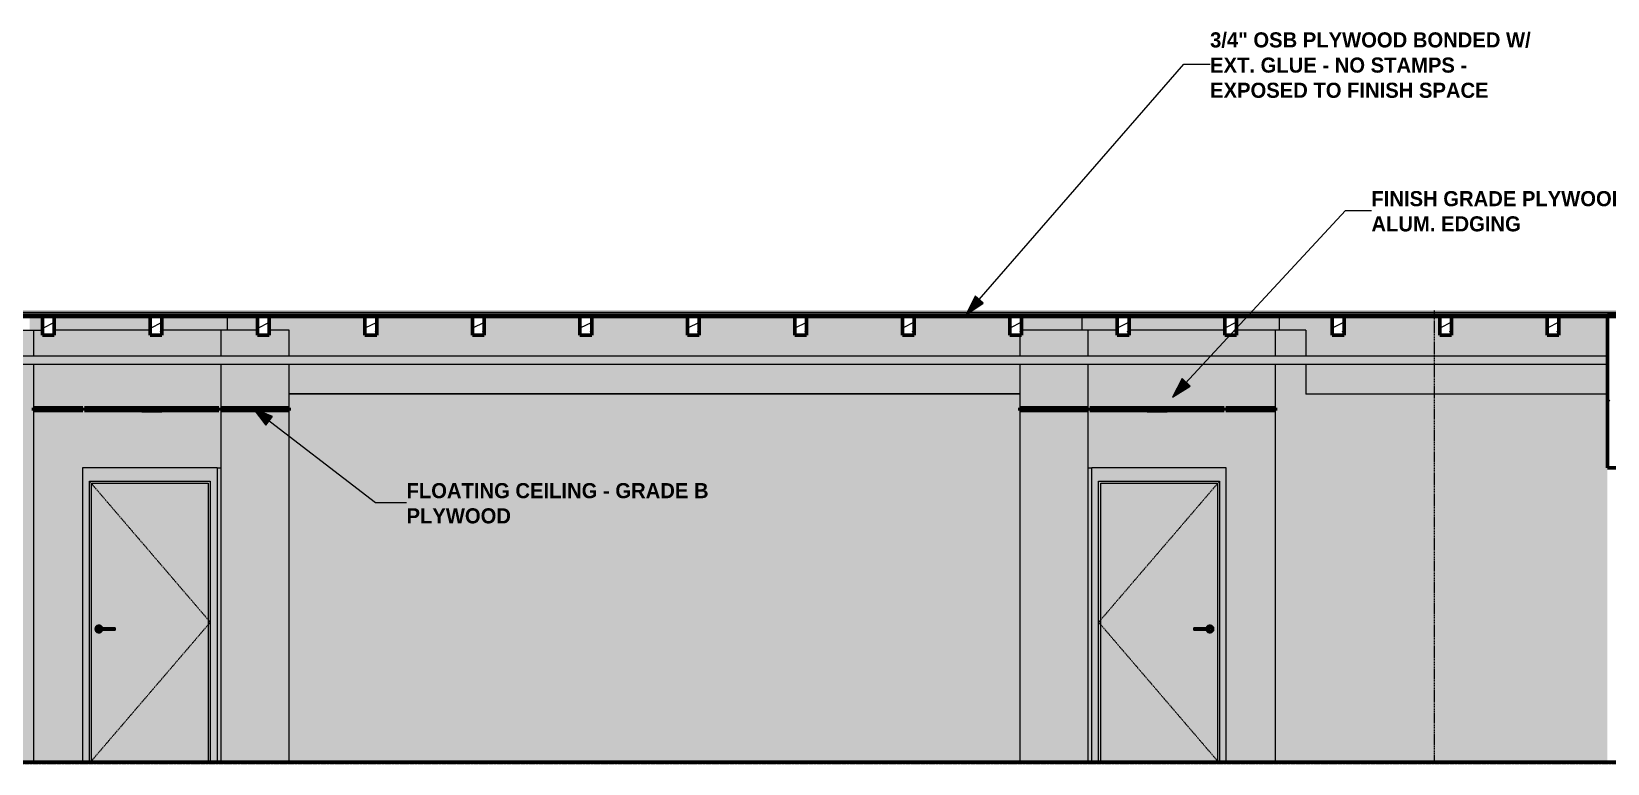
# Model space of a CAD drawing. Header units: inches. Extents: x -3510 to 2128, y -38 to 218.
# Drawn here: x -817.3 to -348.1, y 0 to 217.9 of the extents above; entities that cross this region are included whole.
import ezdxf

# ---------------------------------------------------------------- set-up
doc = ezdxf.new("R2010")
doc.units = ezdxf.units.IN
doc.header["$MEASUREMENT"] = 0
for name, pattern in [('Aligning Line 1_8_', [0.25, 0.125, -0.125]), ('Dash 1_16_', [0.125, 0.0625, -0.0625]), ('Grid Line 1_2_', [0.875, 0.5, -0.125, 0.125, -0.125])]:
    doc.linetypes.add(name, pattern=pattern)
for name, color, linetype, lineweight in [('0-2', 7, 'Continuous', 18), ('0-4', 10, 'Continuous', 5), ('A-CLNG', 13, 'Continuous', 18), ('A-CLNG-3', 7, 'Continuous', 18), ('A-CLNG-5', 13, 'Continuous', 60), ('A-DOOR', 31, 'Continuous', 18), ('A-DOOR-6', 31, 'Dash 1_16_', 9), ('A-DOOR-7', 31, 'Continuous', 9), ('A-DOOR-FRAM', 31, 'Continuous', 9), ('A-DOOR-FRAM-4', 31, 'Continuous', 18), ('A-FLOR-1', 31, 'Continuous', 5), ('A-FLOR-2', 8, 'Continuous', 5), ('A-FLOR-3', 7, 'Continuous', 18), ('A-FLOR-4', 250, 'Continuous', 60), ('A-FLOR-LEVL-1', 51, 'Grid Line 1_2_', 9), ('A-FLOR-MCUT-1', 7, 'Continuous', 18), ('A-FLOR-PATT-2', 253, 'Continuous', 9), ('A-FLOR-PATT-3', 50, 'Continuous', 9), ('A-WALL-PATT-1', 111, 'Continuous', 9), ('E-LITE-EQPM', 33, 'Continuous', 9), ('G-ANNO-SYMB', 111, 'Aligning Line 1_8_', 9), ('G-ANNO-TEXT', 231, 'Continuous', 9), ('I-WALL', 2, 'Continuous', 18), ('I-WALL-3', 2, 'Continuous', 5), ('I-WALL-4', 2, 'Continuous', 60), ('P-PIPE', 3, 'Continuous', 9), ('P-PIPE-1', 3, 'Continuous', 5), ('S-BEAM', 12, 'Continuous', 9), ('S-BEAM-1', 250, 'Continuous', 60)]:
    doc.layers.add(name, color=color, linetype=linetype, lineweight=lineweight)
doc.styles.add('Century Gothic_B', font='GOTHICB.TTF', dxfattribs={"height": 4.5})
pattern_1 = [(0, (11124.459, 0), (7.68, 1.92), [0.634, -5.126, 0.634, -5.126, -30.72]), (0, (11124.459, 0), (7.68, 1.92), [-11.52, 0.634, -10.886, 0.634, -5.126, -13.44]), (0, (11124.459, 0), (7.68, 1.92), [-28.8, 0.634, -3.206, 0.634, -8.966]), (120, (11127.339, 0.96), (-5.502769, 5.691075), [0.634, -5.126, 0.634, -5.126, -30.72]), (120, (11127.339, 0.96), (-5.502769, 5.691075), [-11.52, 0.634, -10.886, 0.634, -5.126, -13.44]), (120, (11127.339, 0.96), (-5.502769, 5.691075), [-28.8, 0.634, -3.206, 0.634, -8.966]), (240, (11128.299, 4.8), (-2.177231, -7.611075), [0.634, -5.126, 0.634, -5.126, -30.72]), (240, (11128.299, 4.8), (-2.177231, -7.611075), [-11.52, 0.634, -10.886, 0.634, -5.126, -13.44]), (240, (11128.299, 4.8), (-2.177231, -7.611075), [-28.8, 0.634, -3.206, 0.634, -8.966])]
pattern_2 = [(216.87, (11127.658, 7.997), (23.9897714, 15.993643), [3.998, -35.986]), (206.565, (11132.456, 5.598), (-7.99708, -7.99662), [8.941, -8.941]), (198.435, (11132.456, 1.599), (-15.993845, -7.997098), [5.058, -20.23])]

# ---------------------------------------------------------------- blocks, each defined once
blk = doc.blocks.new('CTR - 1st Phase - Shell_rvt-3-INTERIOR ELEVATION - CORRIDOR _103_N_ AND LOBBY _106_ - NORTH WALL')
at = {"layer": 'A-FLOR-1'}
h = blk.add_hatch(color=256, dxfattribs=at)
h.paths.add_polyline_path([(10684.32, 129), (10688, 129), (10688, 133), (10659.5, 133), (10659.5, 129), (10675.07, 129)], flags=0)
h.paths.add_polyline_path([(10652.78, 129), (10656, 129), (10656, 133), (10652.15, 133), (10652.15, 129)], flags=0)
h.paths.add_polyline_path([(10710.94, 129), (10710.94, 133), (10691.5, 133), (10691.5, 129), (10709.81, 129)], flags=0)
h = blk.add_hatch(color=256, dxfattribs=at)
h.paths.add_polyline_path([(10739.77, 110), (10946.97, 110), (10946.97, 118.81), (10729.41, 118.81), (10729.41, 110)], flags=0)
h.paths.add_polyline_path([(10883.03, 121.19), (10946.97, 121.19), (10946.97, 127.5), (10944, 127.5), (10944, 133), (10915.5, 133), (10915.5, 127.5), (10912, 127.5), (10912, 133), (10883.5, 133), (10883.5, 127.5), (10880, 127.5), (10880, 133), (10851.5, 133), (10851.5, 127.5), (10848, 127.5), (10848, 133), (10819.5, 133), (10819.5, 127.5), (10816, 127.5), (10816, 133), (10787.5, 133), (10787.5, 127.5), (10784, 127.5), (10784, 133), (10755.5, 133), (10755.5, 127.5), (10752, 127.5), (10752, 133), (10723.5, 133), (10723.5, 129), (10729.41, 129), (10729.41, 121.19), (10878.41, 121.19)], flags=0)
h.paths.add_polyline_path([(10947.5, 129), (10965.44, 129), (10965.44, 133), (10947.5, 133), (10947.5, 131.38)], flags=0)
h.paths.add_polyline_path([(10720, 129), (10720, 133), (10710.94, 133), (10710.94, 129), (10712.04, 129)], flags=0)
h = blk.add_hatch(color=256, dxfattribs=at)
h.paths.add_polyline_path([(10980.08, 129), (11008, 129), (11008, 133), (10979.5, 133), (10979.5, 129)], flags=0)
h.paths.add_polyline_path([(10967.1, 129), (10976, 129), (10976, 133), (10965.44, 133), (10965.44, 129), (10966.56, 129)], flags=0)
h.paths.add_polyline_path([(11023.1, 129), (11024.23, 129), (11024.23, 133), (11011.5, 133), (11011.5, 129), (11017.05, 129)], flags=0)
h = blk.add_hatch(color=256, dxfattribs=at)
h.paths.add_polyline_path([(11032.1, 110), (11121.94, 110), (11121.94, 118.81), (11032.1, 118.81), (11032.1, 118.04)], flags=0)
h.paths.add_polyline_path([(11109.48, 121.19), (11121.94, 121.19), (11121.94, 133), (11107.5, 133), (11107.5, 127.5), (11104, 127.5), (11104, 133), (11075.5, 133), (11075.5, 127.5), (11072, 127.5), (11072, 133), (11043.5, 133), (11043.5, 127.5), (11040, 127.5), (11040, 133), (11024.23, 133), (11024.23, 129), (11032.1, 129), (11032.1, 121.19), (11104.86, 121.19)], flags=0)
at = {"layer": 'A-FLOR-2'}
blk.add_hatch(color=256, dxfattribs=at).paths.add_polyline_path([(11516.16, 133.75), (11534.65, 133.75), (11534.65, 134.25), (10351.58, 134.25), (10351.58, 133.75), (11506.92, 133.75)], flags=0)
at = {"layer": 'A-FLOR-PATT-2'}
h = blk.add_hatch(dxfattribs=at)
h.set_pattern_fill('FP_15', color=256, style=0, pattern_type=2)
h.set_pattern_definition(pattern_1)
h.paths.add_polyline_path([(11516.16, 134.25), (11534.65, 134.25), (11534.65, 134.91), (10351.58, 134.91), (10351.58, 134.25), (11506.92, 134.25)], flags=0)
h = blk.add_hatch(dxfattribs=at)
h.set_pattern_fill('FP_15', color=256, style=0, pattern_type=2)
h.set_pattern_definition(pattern_1)
h.paths.add_polyline_path([(11270.08, -0.04), (11534.65, -0.04), (11534.65, 0), (10351.58, 0), (10351.58, -0.04), (11268.92, -0.04)], flags=0)
at = {"layer": 'A-FLOR-PATT-3'}
h = blk.add_hatch(dxfattribs=at)
h.set_pattern_fill('FP_17', color=256, style=0, pattern_type=2)
h.set_pattern_definition([(0, (11124.459, 0), (0, 2.399), []), (315, (11124.459, 0), (2.3985062, 0), [3.393, -3.393]), (45, (11124.459, 0), (2.3985062, 0), [3.393, -3.393])])
h.paths.add_polyline_path([(10351.58, 133), (11534.65, 133), (11534.65, 133.75), (10351.58, 133.75)], flags=0)
h = blk.add_hatch(dxfattribs=at)
h.set_pattern_fill('FP_16', color=256, style=0, pattern_type=2)
h.set_pattern_definition([(135, (11124.459, 0), (-2.12132, -2.12132), [])])
h.paths.add_polyline_path([(11248.12, 0), (11534.65, 0), (11534.65, 0.37), (10351.58, 0.37), (10351.58, 0), (11245.81, 0)], flags=0)
at = {"layer": 'A-CLNG-3'}
for p, q in [((10729.41, 110), (10946.97, 110)), ((11032.1, 110), (11121.94, 110))]:
    blk.add_line(p, q, dxfattribs=at)
at = {"layer": 'A-FLOR-3'}
for p, q in [((10710.94, 133), (10710.94, 129)), ((10965.44, 133), (10965.44, 129)), ((11024.23, 133), (11024.23, 129)), ((10946.97, 110), (10729.41, 110))]:
    blk.add_line(p, q, dxfattribs=at)
at = {"layer": 'A-FLOR-4'}
for p, q in [((10351.58, 133), (11534.65, 133)), ((11534.65, 0.37), (10351.58, 0.37))]:
    blk.add_line(p, q, dxfattribs=at)
at = {"layer": 'A-FLOR-MCUT-1'}
for p, q in [((11534.65, 134.25), (10351.58, 134.25)), ((11534.65, 133.75), (10351.58, 133.75)), ((11534.65, 0), (10351.58, 0))]:
    blk.add_line(p, q, dxfattribs=at)
blk = doc.blocks.new('LVL-Laminated Veneer Lumber - 4X6 S_ PINE - NO_ 1-V50-INTERIOR ELEVATION - CORRIDOR _103_N_ AND LOBBY _106_ - NORTH WALL')
at = {"layer": 'S-BEAM'}
h = blk.add_hatch(dxfattribs=at)
h.set_pattern_fill('FP_23', color=256, style=0, pattern_type=2)
h.set_pattern_definition(pattern_2)
h.paths.add_polyline_path([(11107.5, 127.5), (11107.5, 133), (11104, 133), (11104, 127.5)], flags=0)
at = {"layer": 'S-BEAM-1'}
for p, q in [((11107.5, 133), (11104, 133)), ((11104, 133), (11104, 127.5)), ((11107.5, 127.5), (11107.5, 133)), ((11104, 127.5), (11107.5, 127.5))]:
    blk.add_line(p, q, dxfattribs=at)
blk = doc.blocks.new('LVL-Laminated Veneer Lumber - 4X6 S_ PINE - NO_ 1-V51-INTERIOR ELEVATION - CORRIDOR _103_N_ AND LOBBY _106_ - NORTH WALL')
at = {"layer": 'S-BEAM'}
h = blk.add_hatch(dxfattribs=at)
h.set_pattern_fill('FP_23', color=256, style=0, pattern_type=2)
h.set_pattern_definition(pattern_2)
h.paths.add_polyline_path([(11072, 127.5), (11075.5, 127.5), (11075.5, 133), (11072, 133)], flags=0)
at = {"layer": 'S-BEAM-1'}
for p, q in [((11075.5, 133), (11072, 133)), ((11072, 133), (11072, 127.5)), ((11075.5, 127.5), (11075.5, 133)), ((11072, 127.5), (11075.5, 127.5))]:
    blk.add_line(p, q, dxfattribs=at)
blk = doc.blocks.new('LVL-Laminated Veneer Lumber - 4X6 S_ PINE - NO_ 1-V52-INTERIOR ELEVATION - CORRIDOR _103_N_ AND LOBBY _106_ - NORTH WALL')
at = {"layer": 'S-BEAM'}
h = blk.add_hatch(dxfattribs=at)
h.set_pattern_fill('FP_23', color=256, style=0, pattern_type=2)
h.set_pattern_definition(pattern_2)
h.paths.add_polyline_path([(11040, 127.5), (11043.5, 127.5), (11043.5, 133), (11040, 133), (11040, 129.54)], flags=0)
at = {"layer": 'S-BEAM-1'}
for p, q in [((11043.5, 133), (11040, 133)), ((11040, 133), (11040, 127.5)), ((11043.5, 127.5), (11043.5, 133)), ((11040, 127.5), (11043.5, 127.5))]:
    blk.add_line(p, q, dxfattribs=at)
blk = doc.blocks.new('LVL-Laminated Veneer Lumber - 4X6 S_ PINE - NO_ 1-1619287-INTERIOR ELEVATION - CORRIDOR _103_N_ AND LOBBY _106_ - NORTH WALL')
at = {"layer": 'S-BEAM'}
h = blk.add_hatch(dxfattribs=at)
h.set_pattern_fill('FP_23', color=256, style=0, pattern_type=2)
h.set_pattern_definition(pattern_2)
h.paths.add_polyline_path([(11011.5, 127.5), (11011.5, 133), (11008, 133), (11008, 127.5)], flags=0)
at = {"layer": 'S-BEAM-1'}
for p, q in [((11011.5, 133), (11008, 133)), ((11008, 133), (11008, 127.5)), ((11011.5, 127.5), (11011.5, 133)), ((11008, 127.5), (11011.5, 127.5))]:
    blk.add_line(p, q, dxfattribs=at)
blk = doc.blocks.new('LVL-Laminated Veneer Lumber - 4X6 S_ PINE - NO_ 1-V53-INTERIOR ELEVATION - CORRIDOR _103_N_ AND LOBBY _106_ - NORTH WALL')
at = {"layer": 'S-BEAM'}
h = blk.add_hatch(dxfattribs=at)
h.set_pattern_fill('FP_23', color=256, style=0, pattern_type=2)
h.set_pattern_definition(pattern_2)
h.paths.add_polyline_path([(10979.5, 127.5), (10979.5, 133), (10976, 133), (10976, 127.5)], flags=0)
at = {"layer": 'S-BEAM-1'}
for p, q in [((10979.5, 133), (10976, 133)), ((10976, 133), (10976, 127.5)), ((10979.5, 127.5), (10979.5, 133)), ((10976, 127.5), (10979.5, 127.5))]:
    blk.add_line(p, q, dxfattribs=at)
blk = doc.blocks.new('LVL-Laminated Veneer Lumber - 4X6 S_ PINE - NO_ 1-V54-INTERIOR ELEVATION - CORRIDOR _103_N_ AND LOBBY _106_ - NORTH WALL')
at = {"layer": 'S-BEAM'}
h = blk.add_hatch(dxfattribs=at)
h.set_pattern_fill('FP_23', color=256, style=0, pattern_type=2)
h.set_pattern_definition(pattern_2)
h.paths.add_polyline_path([(10946.97, 127.5), (10947.5, 127.5), (10947.5, 133), (10944, 133), (10944, 127.5)], flags=0)
at = {"layer": 'S-BEAM-1'}
for p, q in [((10947.5, 133), (10944, 133)), ((10944, 133), (10944, 127.5)), ((10947.5, 127.5), (10947.5, 133)), ((10944, 127.5), (10947.5, 127.5))]:
    blk.add_line(p, q, dxfattribs=at)
blk = doc.blocks.new('LVL-Laminated Veneer Lumber - 4X6 S_ PINE - NO_ 1-V55-INTERIOR ELEVATION - CORRIDOR _103_N_ AND LOBBY _106_ - NORTH WALL')
at = {"layer": 'S-BEAM'}
h = blk.add_hatch(dxfattribs=at)
h.set_pattern_fill('FP_23', color=256, style=0, pattern_type=2)
h.set_pattern_definition(pattern_2)
h.paths.add_polyline_path([(10912, 127.5), (10915.5, 127.5), (10915.5, 133), (10912, 133), (10912, 128.17)], flags=0)
at = {"layer": 'S-BEAM-1'}
for p, q in [((10915.5, 133), (10912, 133)), ((10912, 133), (10912, 127.5)), ((10915.5, 127.5), (10915.5, 133)), ((10912, 127.5), (10915.5, 127.5))]:
    blk.add_line(p, q, dxfattribs=at)
blk = doc.blocks.new('LVL-Laminated Veneer Lumber - 4X6 S_ PINE - NO_ 1-V56-INTERIOR ELEVATION - CORRIDOR _103_N_ AND LOBBY _106_ - NORTH WALL')
at = {"layer": 'S-BEAM'}
h = blk.add_hatch(dxfattribs=at)
h.set_pattern_fill('FP_23', color=256, style=0, pattern_type=2)
h.set_pattern_definition(pattern_2)
h.paths.add_polyline_path([(10883.5, 127.5), (10883.5, 133), (10880, 133), (10880, 127.5)], flags=0)
at = {"layer": 'S-BEAM-1'}
for p, q in [((10883.5, 133), (10880, 133)), ((10880, 133), (10880, 127.5)), ((10883.5, 127.5), (10883.5, 133)), ((10880, 127.5), (10883.5, 127.5))]:
    blk.add_line(p, q, dxfattribs=at)
blk = doc.blocks.new('LVL-Laminated Veneer Lumber - 4X6 S_ PINE - NO_ 1-V57-INTERIOR ELEVATION - CORRIDOR _103_N_ AND LOBBY _106_ - NORTH WALL')
at = {"layer": 'S-BEAM'}
h = blk.add_hatch(dxfattribs=at)
h.set_pattern_fill('FP_23', color=256, style=0, pattern_type=2)
h.set_pattern_definition(pattern_2)
h.paths.add_polyline_path([(10848, 127.5), (10851.5, 127.5), (10851.5, 133), (10848, 133)], flags=0)
at = {"layer": 'S-BEAM-1'}
for p, q in [((10851.5, 133), (10848, 133)), ((10848, 133), (10848, 127.5)), ((10851.5, 127.5), (10851.5, 133)), ((10848, 127.5), (10851.5, 127.5))]:
    blk.add_line(p, q, dxfattribs=at)
blk = doc.blocks.new('LVL-Laminated Veneer Lumber - 4X6 S_ PINE - NO_ 1-V58-INTERIOR ELEVATION - CORRIDOR _103_N_ AND LOBBY _106_ - NORTH WALL')
at = {"layer": 'S-BEAM'}
h = blk.add_hatch(dxfattribs=at)
h.set_pattern_fill('FP_23', color=256, style=0, pattern_type=2)
h.set_pattern_definition(pattern_2)
h.paths.add_polyline_path([(10819.5, 127.5), (10819.5, 133), (10816, 133), (10816, 127.5)], flags=0)
at = {"layer": 'S-BEAM-1'}
for p, q in [((10819.5, 133), (10816, 133)), ((10816, 133), (10816, 127.5)), ((10819.5, 127.5), (10819.5, 133)), ((10816, 127.5), (10819.5, 127.5))]:
    blk.add_line(p, q, dxfattribs=at)
blk = doc.blocks.new('LVL-Laminated Veneer Lumber - 4X6 S_ PINE - NO_ 1-1619288-INTERIOR ELEVATION - CORRIDOR _103_N_ AND LOBBY _106_ - NORTH WALL')
at = {"layer": 'S-BEAM'}
h = blk.add_hatch(dxfattribs=at)
h.set_pattern_fill('FP_23', color=256, style=0, pattern_type=2)
h.set_pattern_definition(pattern_2)
h.paths.add_polyline_path([(10784, 127.5), (10787.5, 127.5), (10787.5, 133), (10784, 133)], flags=0)
at = {"layer": 'S-BEAM-1'}
for p, q in [((10787.5, 133), (10784, 133)), ((10784, 133), (10784, 127.5)), ((10787.5, 127.5), (10787.5, 133)), ((10784, 127.5), (10787.5, 127.5))]:
    blk.add_line(p, q, dxfattribs=at)
blk = doc.blocks.new('LVL-Laminated Veneer Lumber - 4X6 S_ PINE - NO_ 1-V59-INTERIOR ELEVATION - CORRIDOR _103_N_ AND LOBBY _106_ - NORTH WALL')
at = {"layer": 'S-BEAM'}
h = blk.add_hatch(dxfattribs=at)
h.set_pattern_fill('FP_23', color=256, style=0, pattern_type=2)
h.set_pattern_definition(pattern_2)
h.paths.add_polyline_path([(10755.5, 127.5), (10755.5, 133), (10752, 133), (10752, 127.5)], flags=0)
at = {"layer": 'S-BEAM-1'}
for p, q in [((10755.5, 133), (10752, 133)), ((10752, 133), (10752, 127.5)), ((10755.5, 127.5), (10755.5, 133)), ((10752, 127.5), (10755.5, 127.5))]:
    blk.add_line(p, q, dxfattribs=at)
blk = doc.blocks.new('LVL-Laminated Veneer Lumber - 4X6 S_ PINE - NO_ 1-V60-INTERIOR ELEVATION - CORRIDOR _103_N_ AND LOBBY _106_ - NORTH WALL')
at = {"layer": 'S-BEAM'}
h = blk.add_hatch(dxfattribs=at)
h.set_pattern_fill('FP_23', color=256, style=0, pattern_type=2)
h.set_pattern_definition(pattern_2)
h.paths.add_polyline_path([(10723.5, 127.5), (10723.5, 133), (10720, 133), (10720, 127.5), (10721.29, 127.5)], flags=0)
at = {"layer": 'S-BEAM-1'}
for p, q in [((10723.5, 133), (10720, 133)), ((10720, 133), (10720, 127.5)), ((10723.5, 127.5), (10723.5, 133)), ((10720, 127.5), (10723.5, 127.5))]:
    blk.add_line(p, q, dxfattribs=at)
blk = doc.blocks.new('LVL-Laminated Veneer Lumber - 4X6 S_ PINE - NO_ 1-1619289-INTERIOR ELEVATION - CORRIDOR _103_N_ AND LOBBY _106_ - NORTH WALL')
at = {"layer": 'S-BEAM'}
h = blk.add_hatch(dxfattribs=at)
h.set_pattern_fill('FP_23', color=256, style=0, pattern_type=2)
h.set_pattern_definition(pattern_2)
h.paths.add_polyline_path([(10691.5, 127.5), (10691.5, 133), (10688, 133), (10688, 127.5)], flags=0)
at = {"layer": 'S-BEAM-1'}
for p, q in [((10691.5, 133), (10688, 133)), ((10688, 133), (10688, 127.5)), ((10691.5, 127.5), (10691.5, 133)), ((10688, 127.5), (10691.5, 127.5))]:
    blk.add_line(p, q, dxfattribs=at)
blk = doc.blocks.new('LVL-Laminated Veneer Lumber - 4X6 S_ PINE - NO_ 1-V61-INTERIOR ELEVATION - CORRIDOR _103_N_ AND LOBBY _106_ - NORTH WALL')
at = {"layer": 'S-BEAM'}
h = blk.add_hatch(dxfattribs=at)
h.set_pattern_fill('FP_23', color=256, style=0, pattern_type=2)
h.set_pattern_definition(pattern_2)
h.paths.add_polyline_path([(10656, 127.5), (10659.5, 127.5), (10659.5, 133), (10656, 133), (10656, 129)], flags=0)
at = {"layer": 'S-BEAM-1'}
for p, q in [((10659.5, 133), (10656, 133)), ((10656, 133), (10656, 127.5)), ((10659.5, 127.5), (10659.5, 133)), ((10656, 127.5), (10659.5, 127.5))]:
    blk.add_line(p, q, dxfattribs=at)
blk = doc.blocks.new('CTR - 1st Phase - Structure_rvt-3-INTERIOR ELEVATION - CORRIDOR _103_N_ AND LOBBY _106_ - NORTH WALL')
at = {"layer": '0-2'}
for name in ['LVL-Laminated Veneer Lumber - 4X6 S_ PINE - NO_ 1-V61-INTERIOR ELEVATION - CORRIDOR _103_N_ AND LOBBY _106_ - NORTH WALL', 'LVL-Laminated Veneer Lumber - 4X6 S_ PINE - NO_ 1-1619289-INTERIOR ELEVATION - CORRIDOR _103_N_ AND LOBBY _106_ - NORTH WALL', 'LVL-Laminated Veneer Lumber - 4X6 S_ PINE - NO_ 1-V60-INTERIOR ELEVATION - CORRIDOR _103_N_ AND LOBBY _106_ - NORTH WALL', 'LVL-Laminated Veneer Lumber - 4X6 S_ PINE - NO_ 1-V59-INTERIOR ELEVATION - CORRIDOR _103_N_ AND LOBBY _106_ - NORTH WALL', 'LVL-Laminated Veneer Lumber - 4X6 S_ PINE - NO_ 1-1619288-INTERIOR ELEVATION - CORRIDOR _103_N_ AND LOBBY _106_ - NORTH WALL', 'LVL-Laminated Veneer Lumber - 4X6 S_ PINE - NO_ 1-V58-INTERIOR ELEVATION - CORRIDOR _103_N_ AND LOBBY _106_ - NORTH WALL', 'LVL-Laminated Veneer Lumber - 4X6 S_ PINE - NO_ 1-V57-INTERIOR ELEVATION - CORRIDOR _103_N_ AND LOBBY _106_ - NORTH WALL', 'LVL-Laminated Veneer Lumber - 4X6 S_ PINE - NO_ 1-V56-INTERIOR ELEVATION - CORRIDOR _103_N_ AND LOBBY _106_ - NORTH WALL', 'LVL-Laminated Veneer Lumber - 4X6 S_ PINE - NO_ 1-V55-INTERIOR ELEVATION - CORRIDOR _103_N_ AND LOBBY _106_ - NORTH WALL', 'LVL-Laminated Veneer Lumber - 4X6 S_ PINE - NO_ 1-V54-INTERIOR ELEVATION - CORRIDOR _103_N_ AND LOBBY _106_ - NORTH WALL', 'LVL-Laminated Veneer Lumber - 4X6 S_ PINE - NO_ 1-V53-INTERIOR ELEVATION - CORRIDOR _103_N_ AND LOBBY _106_ - NORTH WALL', 'LVL-Laminated Veneer Lumber - 4X6 S_ PINE - NO_ 1-1619287-INTERIOR ELEVATION - CORRIDOR _103_N_ AND LOBBY _106_ - NORTH WALL', 'LVL-Laminated Veneer Lumber - 4X6 S_ PINE - NO_ 1-V52-INTERIOR ELEVATION - CORRIDOR _103_N_ AND LOBBY _106_ - NORTH WALL', 'LVL-Laminated Veneer Lumber - 4X6 S_ PINE - NO_ 1-V51-INTERIOR ELEVATION - CORRIDOR _103_N_ AND LOBBY _106_ - NORTH WALL', 'LVL-Laminated Veneer Lumber - 4X6 S_ PINE - NO_ 1-V50-INTERIOR ELEVATION - CORRIDOR _103_N_ AND LOBBY _106_ - NORTH WALL']:
    blk.add_blockref(name, (0, 0), dxfattribs=at)
blk = doc.blocks.new('HOLLOW METAL - UNIT DOOR-2191977-INTERIOR ELEVATION - CORRIDOR _103_N_ AND LOBBY _106_ - NORTH WALL')
at = {"layer": 'A-DOOR'}
h = blk.add_hatch(color=256, dxfattribs=at)
h.paths.add_polyline_path([(10980.08, 0.37), (11005.81, 0.37), (11005.81, 83.37), (10971.06, 83.37), (10971.06, 0.37)], flags=0)
h.paths.add_polyline_path([(11003.58, 38.82), (11003.28, 38.86), (11002.99, 38.98), (11002.75, 39.16), (11002.56, 39.41), (11002.48, 39.61), (10998.76, 39.62), (10998.76, 40.39), (11002.48, 40.39), (11002.56, 40.59), (11002.75, 40.84), (11002.99, 41.02), (11003.28, 41.14), (11003.58, 41.18), (11003.89, 41.14), (11004.18, 41.02), (11004.42, 40.84), (11004.61, 40.59), (11004.73, 40.31), (11004.77, 40), (11004.73, 39.69), (11004.61, 39.41), (11004.42, 39.16), (11004.18, 38.98), (11003.89, 38.86)], flags=0)
for points in [[(11002.4, 40), (11002.9, 40), (11002.9, 40.39), (10998.76, 40.38), (10998.76, 40), (11002.04, 40)], [(11002.41, 39.61), (11002.9, 39.62), (11002.9, 40), (10998.76, 40), (10998.76, 39.61), (11002.4, 39.61)], [(11002.9, 40), (11003.88, 40), (11003.85, 40.13), (11003.79, 40.25), (11003.7, 40.33), (11003.64, 40.36), (11003.57, 40.38), (11003.4, 40.38), (11003.3, 40.38), (11002.9, 40.38), (11002.9, 40.02)]]:
    blk.add_hatch(color=256, dxfattribs=at).paths.add_polyline_path(points, flags=0)
h = blk.add_hatch(color=256, dxfattribs=at)
h.paths.add_polyline_path([(11003.76, 40.28), (11003.85, 40.13), (11003.88, 40.02), (11003.88, 39.99), (11003.84, 39.83), (11003.79, 39.75), (11003.77, 39.76), (11003.82, 40.02), (11003.77, 40.25)], flags=0)
h.paths.add_polyline_path([(11003.58, 38.82), (11003.89, 38.86), (11004.18, 38.98), (11004.42, 39.16), (11004.61, 39.41), (11004.73, 39.69), (11004.76, 40.02), (11004.73, 40.31), (11004.61, 40.59), (11004.42, 40.84), (11004.18, 41.02), (11003.89, 41.14), (11003.58, 41.18), (11003.28, 41.14), (11002.99, 41.02), (11002.75, 40.84), (11002.56, 40.59), (11002.49, 40.39), (11003.5, 40.38), (11003.49, 40.39), (11003.64, 40.36), (11003.75, 40.29), (11003.76, 40.25), (11003.82, 39.97), (11003.73, 39.7), (11003.63, 39.64), (11003.55, 39.62), (11003.38, 39.61), (11003.31, 39.62), (11002.48, 39.61), (11002.56, 39.41), (11002.75, 39.16), (11002.99, 38.98), (11003.28, 38.86)], flags=0)
h = blk.add_hatch(color=256, dxfattribs=at)
h.paths.add_polyline_path([(11003.76, 39.72), (11003.86, 39.88), (11003.87, 39.9), (11003.87, 40), (11003.83, 40), (11003.77, 39.75)], flags=0)
h.paths.add_polyline_path([(11002.9, 39.61), (11002.93, 39.62), (11003.59, 39.62), (11003.73, 39.7), (11003.76, 39.75), (11003.83, 40), (11002.9, 40), (11002.9, 39.62)], flags=0)
at = {"layer": 'A-DOOR-FRAM-4'}
for points in [[(10970.44, 0.37), (10970.44, 84), (11006.44, 84), (11006.44, 0.37), (11008.44, 0.37), (11008.44, 88), (10968.44, 88), (10968.45, 0.37)], [(10970.44, 0.37), (10971.06, 0.37), (10971.06, 83.37), (11005.81, 83.37), (11005.81, 0.37), (11006.44, 0.37), (11006.44, 84), (10970.44, 84), (10970.44, 67.43)]]:
    blk.add_hatch(color=256, dxfattribs=at).paths.add_polyline_path(points, flags=0)
at = {"layer": 'A-DOOR-6'}
for p, q in [((11006.44, 84), (10970.44, 42)), ((10970.44, 42), (11006.12, 0.37))]:
    blk.add_line(p, q, dxfattribs=at)
at = {"layer": 'A-DOOR-7'}
for p, q in [((11002.9, 40.39), (10998.76, 40.39)), ((10998.76, 40), (10998.76, 40.39)), ((10998.76, 39.61), (10998.76, 40)), ((10998.76, 39.61), (11002.9, 39.61))]:
    blk.add_line(p, q, dxfattribs=at)
at = {"layer": 'A-DOOR-7', "flags": 128}
for points in [[(11003.49, 40.39), (11003.49, 40.39), (11003.48, 40.39), (11003.48, 40.39), (11003.48, 40.39), (11003.47, 40.39), (11003.47, 40.39), (11003.46, 40.39), (11003.46, 40.39), (11003.45, 40.39), (11003.44, 40.39), (11003.43, 40.39), (11003.42, 40.39), (11003.41, 40.39), (11003.4, 40.39), (11003.38, 40.39), (11003.37, 40.39), (11003.35, 40.39), (11003.34, 40.39), (11003.32, 40.39), (11003.31, 40.39), (11003.29, 40.39), (11003.27, 40.39), (11003.25, 40.39), (11003.23, 40.39), (11003.21, 40.39), (11003.19, 40.39), (11003.17, 40.39), (11003.15, 40.39), (11003.13, 40.39), (11003.11, 40.39), (11003.09, 40.39), (11003.07, 40.39), (11003.04, 40.39), (11003.02, 40.39), (11003, 40.39), (11002.97, 40.39), (11002.95, 40.39), (11002.93, 40.39), (11002.9, 40.39), (11002.9, 40.39)], [(11002.9, 39.61), (11002.92, 39.61), (11002.94, 39.61), (11002.97, 39.61), (11002.99, 39.61), (11003.01, 39.61), (11003.04, 39.61), (11003.06, 39.61), (11003.08, 39.61), (11003.1, 39.61), (11003.13, 39.61), (11003.15, 39.61), (11003.17, 39.61), (11003.19, 39.61), (11003.21, 39.61), (11003.23, 39.61), (11003.25, 39.61), (11003.27, 39.61), (11003.29, 39.61), (11003.3, 39.61), (11003.32, 39.61), (11003.34, 39.61), (11003.35, 39.61), (11003.37, 39.61), (11003.38, 39.61), (11003.39, 39.61), (11003.41, 39.61), (11003.42, 39.61), (11003.43, 39.61), (11003.44, 39.61), (11003.45, 39.61), (11003.45, 39.61), (11003.46, 39.61), (11003.47, 39.61), (11003.47, 39.61), (11003.48, 39.61), (11003.48, 39.61), (11003.48, 39.61), (11003.49, 39.61), (11003.49, 39.61)]]:
    blk.add_lwpolyline(points, dxfattribs=at)
at = {"layer": 'A-DOOR-7'}
for start, end in [(360, 160.3657), (199.5633, 360)]:
    blk.add_arc((11003.58, 40), 1.18, start, end, dxfattribs=at)
at = {"layer": 'A-DOOR-FRAM'}
for p, q in [((10968.44, 0.37), (10968.44, 88)), ((11008.44, 88), (10968.44, 88)), ((11008.44, 0.37), (11008.44, 88)), ((10970.44, 0.37), (10970.44, 84)), ((10970.44, 84), (11006.44, 84)), ((10971.06, 0.37), (10971.06, 83.37)), ((10971.06, 83.37), (11005.81, 83.37)), ((11005.81, 83.37), (11005.81, 0.37)), ((11006.44, 84), (11006.44, 0.37))]:
    blk.add_line(p, q, dxfattribs=at)
blk = doc.blocks.new('HOLLOW METAL - UNIT DOOR-V68-INTERIOR ELEVATION - CORRIDOR _103_N_ AND LOBBY _106_ - NORTH WALL')
at = {"layer": 'A-DOOR'}
h = blk.add_hatch(color=256, dxfattribs=at)
h.paths.add_polyline_path([(10684.32, 0.37), (10705.31, 0.37), (10705.31, 83.38), (10670.56, 83.38), (10670.56, 0.37)], flags=0)
h.paths.add_polyline_path([(10672.79, 38.82), (10672.49, 38.86), (10672.2, 38.98), (10671.96, 39.16), (10671.77, 39.41), (10671.65, 39.69), (10671.62, 40.02), (10671.65, 40.31), (10671.77, 40.59), (10671.96, 40.84), (10672.2, 41.02), (10672.49, 41.14), (10672.79, 41.18), (10673.1, 41.14), (10673.38, 41.02), (10673.63, 40.84), (10673.82, 40.59), (10673.92, 40.39), (10677.62, 40.38), (10677.62, 39.61), (10673.9, 39.61), (10673.82, 39.41), (10673.63, 39.16), (10673.38, 38.98), (10673.1, 38.86)], flags=0)
h = blk.add_hatch(color=256, dxfattribs=at)
h.paths.add_polyline_path([(10672.61, 39.72), (10672.52, 39.88), (10672.51, 39.9), (10672.5, 40.02), (10672.52, 40.13), (10672.59, 40.25), (10672.61, 40.25), (10672.55, 39.99), (10672.61, 39.75)], flags=0)
h.paths.add_polyline_path([(10672.79, 38.82), (10673.1, 38.86), (10673.38, 38.98), (10673.63, 39.16), (10673.82, 39.41), (10673.9, 39.61), (10672.78, 39.62), (10672.63, 39.71), (10672.61, 39.75), (10672.56, 40.02), (10672.63, 40.29), (10672.76, 40.37), (10672.8, 40.38), (10672.98, 40.38), (10673.08, 40.38), (10673.9, 40.39), (10673.82, 40.59), (10673.63, 40.84), (10673.38, 41.02), (10673.1, 41.14), (10672.76, 41.18), (10672.49, 41.14), (10672.2, 41.02), (10671.96, 40.84), (10671.77, 40.59), (10671.65, 40.31), (10671.61, 40), (10671.65, 39.69), (10671.77, 39.41), (10671.96, 39.16), (10672.2, 38.98), (10672.49, 38.86), (10672.76, 38.82)], flags=0)
h = blk.add_hatch(color=256, dxfattribs=at)
h.paths.add_polyline_path([(10672.61, 40.28), (10672.52, 40.13), (10672.5, 40.02), (10672.51, 40), (10672.55, 40), (10672.61, 40.25)], flags=0)
h.paths.add_polyline_path([(10672.76, 40), (10673.48, 40), (10673.48, 40.39), (10673.45, 40.38), (10672.88, 40.38), (10672.89, 40.39), (10672.72, 40.35), (10672.63, 40.29), (10672.61, 40.25), (10672.55, 40), (10672.74, 40)], flags=0)
for points in [[(10672.89, 39.61), (10673.12, 39.62), (10673.48, 39.62), (10673.48, 40), (10672.5, 40), (10672.54, 39.83), (10672.59, 39.75), (10672.63, 39.71), (10672.76, 39.63), (10672.83, 39.62), (10672.89, 39.61)], [(10677.62, 40), (10677.62, 40.39), (10673.48, 40.38), (10673.48, 40), (10675.07, 40)], [(10673.98, 39.61), (10677.62, 39.62), (10677.62, 40), (10673.48, 40), (10673.48, 39.61), (10673.97, 39.61)]]:
    blk.add_hatch(color=256, dxfattribs=at).paths.add_polyline_path(points, flags=0)
at = {"layer": 'A-DOOR-FRAM-4'}
for points in [[(10669.94, 0.37), (10669.94, 84), (10705.94, 84), (10705.94, 0.37), (10707.94, 0.37), (10707.94, 88), (10667.94, 88), (10667.95, 0.37), (10668.53, 0.37)], [(10705.94, 0.37), (10705.94, 84), (10669.94, 84), (10669.94, 0.37), (10670.56, 0.37), (10670.56, 83.38), (10705.31, 83.38), (10705.31, 0.37), (10705.94, 0.37)]]:
    blk.add_hatch(color=256, dxfattribs=at).paths.add_polyline_path(points, flags=0)
at = {"layer": 'A-DOOR-6'}
for p, q in [((10669.94, 84), (10705.94, 42)), ((10705.94, 42), (10670.26, 0.37))]:
    blk.add_line(p, q, dxfattribs=at)
at = {"layer": 'A-DOOR-7'}
for p, q in [((10677.62, 40.39), (10673.48, 40.39)), ((10673.48, 39.61), (10677.62, 39.61)), ((10677.62, 40.39), (10677.62, 40)), ((10677.62, 40), (10677.62, 39.61))]:
    blk.add_line(p, q, dxfattribs=at)
at = {"layer": 'A-DOOR-7', "flags": 128}
for points in [[(10673.48, 40.39), (10673.46, 40.39), (10673.44, 40.39), (10673.41, 40.39), (10673.39, 40.39), (10673.37, 40.39), (10673.34, 40.39), (10673.32, 40.39), (10673.3, 40.39), (10673.28, 40.39), (10673.25, 40.39), (10673.23, 40.39), (10673.21, 40.39), (10673.19, 40.39), (10673.17, 40.39), (10673.15, 40.39), (10673.13, 40.39), (10673.11, 40.39), (10673.09, 40.39), (10673.08, 40.39), (10673.06, 40.39), (10673.04, 40.39), (10673.03, 40.39), (10673.01, 40.39), (10673, 40.39), (10672.99, 40.39), (10672.97, 40.39), (10672.96, 40.39), (10672.95, 40.39), (10672.94, 40.39), (10672.93, 40.39), (10672.92, 40.39), (10672.92, 40.39), (10672.91, 40.39), (10672.91, 40.39), (10672.9, 40.39), (10672.9, 40.39), (10672.89, 40.39), (10672.89, 40.39), (10672.89, 40.39)], [(10672.89, 39.61), (10672.89, 39.61), (10672.89, 39.61), (10672.9, 39.61), (10672.9, 39.61), (10672.9, 39.61), (10672.91, 39.61), (10672.92, 39.61), (10672.92, 39.61), (10672.93, 39.61), (10672.94, 39.61), (10672.95, 39.61), (10672.96, 39.61), (10672.97, 39.61), (10672.98, 39.61), (10673, 39.61), (10673.01, 39.61), (10673.02, 39.61), (10673.04, 39.61), (10673.06, 39.61), (10673.07, 39.61), (10673.09, 39.61), (10673.11, 39.61), (10673.13, 39.61), (10673.14, 39.61), (10673.16, 39.61), (10673.18, 39.61), (10673.2, 39.61), (10673.23, 39.61), (10673.25, 39.61), (10673.27, 39.61), (10673.29, 39.61), (10673.31, 39.61), (10673.34, 39.61), (10673.36, 39.61), (10673.38, 39.61), (10673.41, 39.61), (10673.43, 39.61), (10673.45, 39.61), (10673.48, 39.61), (10673.48, 39.61)]]:
    blk.add_lwpolyline(points, dxfattribs=at)
at = {"layer": 'A-DOOR-7'}
for start, end in [(19.6343, 180), (180, 340.4367)]:
    blk.add_arc((10672.79, 40), 1.18, start, end, dxfattribs=at)
at = {"layer": 'A-DOOR-FRAM'}
for p, q in [((10707.94, 88), (10667.94, 88)), ((10667.94, 88), (10667.94, 0.37)), ((10707.94, 88), (10707.94, 0.37)), ((10669.94, 84), (10705.94, 84)), ((10669.94, 0.37), (10669.94, 84)), ((10670.56, 83.38), (10705.31, 83.38)), ((10670.56, 0.37), (10670.56, 83.38)), ((10705.31, 83.38), (10705.31, 0.37)), ((10705.94, 84), (10705.94, 0.37))]:
    blk.add_line(p, q, dxfattribs=at)
blk = doc.blocks.new('265000 - Lighting - Puck Light - 6_-2282971-INTERIOR ELEVATION - CORRIDOR _103_N_ AND LOBBY _106_ - NORTH WALL')
at = {"layer": 'E-LITE-EQPM'}
blk.add_hatch(color=256, dxfattribs=at).paths.add_polyline_path([(10987.85, 104.57), (10990.85, 104.57), (10990.85, 105.07), (10984.85, 105.07), (10984.85, 104.57), (10987.08, 104.57)], flags=0)
for p, q in [((10984.85, 105.07), (10984.85, 104.57)), ((10990.85, 104.57), (10984.85, 104.57)), ((10990.85, 104.57), (10990.85, 105.07))]:
    blk.add_line(p, q, dxfattribs=at)
blk = doc.blocks.new('265000 - Lighting - Puck Light - 6_-2275484-INTERIOR ELEVATION - CORRIDOR _103_N_ AND LOBBY _106_ - NORTH WALL')
at = {"layer": 'E-LITE-EQPM'}
blk.add_hatch(color=256, dxfattribs=at).paths.add_polyline_path([(10688.53, 104.57), (10691.53, 104.57), (10691.53, 105.07), (10685.53, 105.07), (10685.53, 104.57), (10687.75, 104.57)], flags=0)
for p, q in [((10685.53, 105.07), (10685.53, 104.57)), ((10691.53, 104.57), (10685.53, 104.57)), ((10691.53, 104.57), (10691.53, 105.07))]:
    blk.add_line(p, q, dxfattribs=at)

msp = doc.modelspace()

# ---------------------------------------------------------------- hatches: boundary and pattern name
at = {"layer": 'A-CLNG'}
h = msp.add_hatch(color=256, dxfattribs=at)
h.paths.add_polyline_path([(-740.58, 105.07), (-740.58, 105.82), (-760.8, 105.82), (-760.8, 105.07), (-748.71, 105.07)], flags=0)
h.paths.add_polyline_path([(-808.16, 105.07), (-801.97, 105.07), (-801.97, 105.82), (-816.72, 105.82), (-816.72, 105.07)], flags=0)
h.paths.add_polyline_path([(-801.47, 105.07), (-761.47, 105.07), (-761.47, 105.82), (-801.47, 105.82)], flags=0)
h = msp.add_hatch(color=256, dxfattribs=at)
h.paths.add_polyline_path([(-446.89, 105.07), (-446.89, 105.82), (-461.64, 105.82), (-461.64, 105.07), (-452.94, 105.07)], flags=0)
h.paths.add_polyline_path([(-510.68, 105.07), (-502.8, 105.07), (-502.8, 105.82), (-523.02, 105.82), (-523.02, 105.07)], flags=0)
h.paths.add_polyline_path([(-502.14, 105.07), (-462.14, 105.07), (-462.14, 105.82), (-502.14, 105.82)], flags=0)
at = {"layer": 'A-WALL-PATT-1'}
h = msp.add_hatch(dxfattribs=at)
h.set_pattern_fill('FP_20', color=256, style=0, pattern_type=2)
h.set_pattern_definition([(0, (-345.5336, 0), (15.36, 3.84), [0.634, -10.886, 0.634, -10.886, -61.44]), (0, (-345.5336, 0), (15.36, 3.84), [-23.04, 0.634, -22.406, 0.634, -10.886, -26.88]), (0, (-345.5336, 0), (15.36, 3.84), [-57.6, 0.634, -7.046, 0.634, -18.566]), (120, (-339.7736, 1.92), (-11.00554, 11.38215), [0.634, -10.886, 0.634, -10.886, -61.44]), (120, (-339.7736, 1.92), (-11.00554, 11.38215), [-23.04, 0.634, -22.406, 0.634, -10.886, -26.88]), (120, (-339.7736, 1.92), (-11.00554, 11.38215), [-57.6, 0.634, -7.046, 0.634, -18.566]), (240, (-337.8536, 9.6), (-4.35446, -15.22215), [0.634, -10.886, 0.634, -10.886, -61.44]), (240, (-337.8536, 9.6), (-4.35446, -15.22215), [-23.04, 0.634, -22.406, 0.634, -10.886, -26.88]), (240, (-337.8536, 9.6), (-4.35446, -15.22215), [-57.6, 0.634, -7.046, 0.634, -18.566])])
h.paths.add_polyline_path([(-348.05, 88), (-347.43, 88), (-347.43, 133), (-348.05, 133), (-348.05, 97.79)], flags=0)
at = {"layer": 'G-ANNO-TEXT'}
for points in [[(-539.09, 133.51), (-533.93, 136.98), (-536.36, 139.09)], [(-477.55, 109.02), (-472.3, 112.33), (-474.65, 114.52)], [(-751.3, 105.59), (-747.51, 100.66), (-745.56, 103.22)]]:
    msp.add_hatch(color=256, dxfattribs=at).paths.add_polyline_path(points, flags=0)
at = {"layer": 'I-WALL'}
h = msp.add_hatch(color=256, dxfattribs=at)
h.paths.add_polyline_path([(-816.65, 0.37), (-802.05, 0.37), (-802.05, 88), (-760.8, 88), (-760.8, 118.81), (-816.72, 118.81), (-816.72, 105.82), (-801.97, 105.82), (-801.97, 105.07), (-816.72, 105.07), (-816.72, 0.37)], flags=0)
h.paths.add_polyline_path([(-778.47, 104.57), (-784.47, 104.57), (-784.47, 105.07), (-801.47, 105.07), (-801.47, 105.82), (-761.47, 105.82), (-761.47, 105.07), (-778.47, 105.07)], flags=0)
h.paths.add_polyline_path([(-804.16, 121.19), (-760.8, 121.19), (-760.8, 129), (-778.49, 129), (-778.49, 127.5), (-781.99, 127.5), (-781.99, 129), (-810.49, 129), (-810.49, 127.5), (-813.99, 127.5), (-813.99, 129), (-816.72, 129), (-816.72, 121.19), (-806.47, 121.19)], flags=0)
h = msp.add_hatch(color=256, dxfattribs=at)
h.paths.add_polyline_path([(-760.18, 0.37), (-740.58, 0.37), (-740.58, 105.07), (-760.18, 105.07), (-760.18, 67.43)], flags=0)
h.paths.add_polyline_path([(-759.05, 105.82), (-740.58, 105.82), (-740.58, 118.81), (-760.18, 118.81), (-760.18, 105.82)], flags=0)
h.paths.add_polyline_path([(-744.08, 121.19), (-740.58, 121.19), (-740.58, 129), (-746.49, 129), (-746.49, 127.5), (-749.99, 127.5), (-749.99, 129), (-760.18, 129), (-760.18, 121.19), (-748.71, 121.19)], flags=0)
for points in [[(-740.58, 0.37), (-523.02, 0.37), (-523.02, 109.88), (-740.58, 109.88), (-740.58, 67.43)], [(-760.8, 0.37), (-760.8, 88), (-762.05, 88), (-762.05, 0.37)]]:
    msp.add_hatch(color=256, dxfattribs=at).paths.add_polyline_path(points, flags=0)
h = msp.add_hatch(color=256, dxfattribs=at)
h.paths.add_polyline_path([(-437.89, 0.37), (-348.05, 0.37), (-348.05, 109.88), (-437.89, 109.88), (-437.89, 67.43)], flags=0)
h.paths.add_polyline_path([(-339.55, 0.37), (-275.23, 0.37), (-275.23, 88), (-235.23, 88), (-235.23, 0.37), (-232.85, 0.37), (-232.85, 108.87), (-339.55, 108.87), (-339.55, 10.27)], flags=0)
at = {"layer": 'I-WALL-3'}
h = msp.add_hatch(color=256, dxfattribs=at)
h.paths.add_polyline_path([(-825.72, 0.37), (-816.72, 0.37), (-816.72, 118.81), (-825.72, 118.81), (-825.72, 67.43)], flags=0)
h.paths.add_polyline_path([(-817.22, 121.19), (-816.72, 121.19), (-816.72, 129), (-825.72, 129), (-825.72, 121.19), (-817.84, 121.19)], flags=0)
h = msp.add_hatch(color=256, dxfattribs=at)
h.paths.add_polyline_path([(-760.18, 0.37), (-760.18, 105.07), (-760.8, 105.07), (-760.8, 0.37), (-760.19, 0.37)], flags=0)
h.paths.add_polyline_path([(-760.72, 105.82), (-760.18, 105.82), (-760.18, 118.81), (-760.8, 118.81), (-760.8, 105.82)], flags=0)
h.paths.add_polyline_path([(-760.54, 121.19), (-760.18, 121.19), (-760.18, 129), (-760.8, 129), (-760.8, 121.19), (-760.72, 121.19)], flags=0)
h = msp.add_hatch(color=256, dxfattribs=at)
h.paths.add_polyline_path([(-510.68, 0.37), (-503.43, 0.37), (-503.43, 105.07), (-523.02, 105.07), (-523.02, 0.37)], flags=0)
h.paths.add_polyline_path([(-523.02, 105.82), (-503.43, 105.82), (-503.43, 118.81), (-523.02, 118.81), (-523.02, 109.88)], flags=0)
h.paths.add_polyline_path([(-508.39, 121.19), (-503.43, 121.19), (-503.43, 129), (-522.49, 129), (-522.49, 127.5), (-523.02, 127.5), (-523.02, 121.19), (-513.02, 121.19)], flags=0)
h = msp.add_hatch(color=256, dxfattribs=at)
h.paths.add_polyline_path([(-503.43, 0.37), (-502.8, 0.37), (-502.8, 105.07), (-503.43, 105.07), (-503.43, 67.43)], flags=0)
h.paths.add_polyline_path([(-503.43, 105.82), (-502.8, 105.82), (-502.8, 118.81), (-503.43, 118.81), (-503.43, 110)], flags=0)
h.paths.add_polyline_path([(-503.43, 121.19), (-502.8, 121.19), (-502.8, 129), (-503.43, 129), (-503.43, 122.26)], flags=0)
h = msp.add_hatch(color=256, dxfattribs=at)
h.paths.add_polyline_path([(-446.95, 0.37), (-446.89, 0.37), (-446.89, 105.07), (-461.64, 105.07), (-461.64, 105.82), (-446.89, 105.82), (-446.89, 118.81), (-502.8, 118.81), (-502.8, 88), (-461.55, 88), (-461.55, 0.37), (-452.94, 0.37)], flags=0)
h.paths.add_polyline_path([(-483.64, 104.57), (-485.14, 104.57), (-485.14, 105.07), (-502.14, 105.07), (-502.14, 105.82), (-462.14, 105.82), (-462.14, 105.07), (-479.14, 105.07), (-479.14, 104.57), (-482.92, 104.57)], flags=0)
h.paths.add_polyline_path([(-489.91, 121.19), (-446.89, 121.19), (-446.89, 129), (-458.49, 129), (-458.49, 127.5), (-461.99, 127.5), (-461.99, 129), (-490.49, 129), (-490.49, 127.5), (-493.99, 127.5), (-493.99, 129), (-502.8, 129), (-502.8, 121.19), (-492.22, 121.19)], flags=0)
h = msp.add_hatch(color=256, dxfattribs=at)
h.paths.add_polyline_path([(-446.86, 0.37), (-437.89, 0.37), (-437.89, 118.81), (-446.89, 118.81), (-446.89, 0.37)], flags=0)
h.paths.add_polyline_path([(-446.39, 121.19), (-437.89, 121.19), (-437.89, 129), (-446.89, 129), (-446.89, 121.19)], flags=0)
msp.add_hatch(color=256, dxfattribs=at).paths.add_polyline_path([(-501.55, 0.37), (-501.55, 88), (-502.8, 88), (-502.8, 0.37)], flags=0)
at = {"layer": 'P-PIPE-1'}
for points in [[(-1069.64, 120), (-348.05, 120), (-348.05, 121.19), (-1069.64, 121.19), (-1069.64, 120.15)], [(-716.36, 118.81), (-348.05, 118.83), (-348.05, 120), (-1069.64, 120), (-1069.64, 118.81), (-720.98, 118.81)]]:
    msp.add_hatch(color=256, dxfattribs=at).paths.add_polyline_path(points, flags=0)

# ---------------------------------------------------------------- linework, layer by layer
at = {"layer": 'A-CLNG-5'}
for p, q in [((-801.97, 105.82), (-816.72, 105.82)), ((-816.72, 105.82), (-816.72, 105.07)), ((-816.72, 105.07), (-801.97, 105.07)), ((-801.97, 105.07), (-801.97, 105.82)), ((-761.47, 105.82), (-801.47, 105.82)), ((-801.47, 105.82), (-801.47, 105.07)), ((-801.47, 105.07), (-761.47, 105.07)), ((-761.47, 105.07), (-761.47, 105.82)), ((-740.58, 105.82), (-760.8, 105.82)), ((-760.8, 105.82), (-760.8, 105.07)), ((-760.8, 105.07), (-740.58, 105.07)), ((-740.58, 105.07), (-740.58, 105.82)), ((-502.8, 105.82), (-523.02, 105.82)), ((-523.02, 105.82), (-523.02, 105.07)), ((-523.02, 105.07), (-502.8, 105.07)), ((-502.8, 105.07), (-502.8, 105.82)), ((-462.14, 105.82), (-502.14, 105.82)), ((-502.14, 105.82), (-502.14, 105.07)), ((-502.14, 105.07), (-462.14, 105.07)), ((-462.14, 105.07), (-462.14, 105.82)), ((-446.89, 105.82), (-461.64, 105.82)), ((-461.64, 105.82), (-461.64, 105.07)), ((-461.64, 105.07), (-446.89, 105.07)), ((-446.89, 105.07), (-446.89, 105.82))]:
    msp.add_line(p, q, dxfattribs=at)
at = {"layer": 'A-FLOR-LEVL-1'}
msp.add_line((-1166.78, 0), (113, 0), dxfattribs=at)
at = {"layer": 'G-ANNO-SYMB'}
msp.add_line((-399.61, 134.91), (-399.61, -0.04), dxfattribs=at)
at = {"layer": 'G-ANNO-TEXT'}
for p, q in [((-539.09, 133.51), (-474.14, 208.12)), ((-474.14, 208.12), (-466.37, 208.12)), ((-477.55, 109.02), (-426.09, 164.6)), ((-426.09, 164.6), (-418.33, 164.6)), ((-536.36, 139.09), (-539.09, 133.51)), ((-539.09, 133.51), (-533.93, 136.98)), ((-533.93, 136.98), (-536.36, 139.09)), ((-474.65, 114.52), (-477.55, 109.02)), ((-472.3, 112.33), (-474.65, 114.52)), ((-477.55, 109.02), (-472.3, 112.33)), ((-751.3, 105.59), (-747.51, 100.66)), ((-745.56, 103.22), (-751.3, 105.59)), ((-751.3, 105.59), (-714.84, 77.68)), ((-747.51, 100.66), (-745.56, 103.22)), ((-714.84, 77.68), (-705.62, 77.68))]:
    msp.add_line(p, q, dxfattribs=at)
at = {"layer": 'I-WALL'}
for p, q in [((-825.72, 129), (-813.99, 129)), ((-816.72, 129), (-816.72, 121.19)), ((-781.99, 129), (-810.49, 129)), ((-749.99, 129), (-778.49, 129)), ((-760.8, 121.19), (-760.8, 129)), ((-740.58, 129), (-746.49, 129)), ((-740.58, 121.19), (-740.58, 129)), ((-523.02, 127.5), (-523.02, 121.19)), ((-493.99, 129), (-522.49, 129)), ((-502.8, 129), (-502.8, 121.19)), ((-461.99, 129), (-490.49, 129)), ((-437.89, 129), (-458.49, 129)), ((-446.89, 121.19), (-446.89, 129)), ((-437.89, 129), (-437.89, 121.19)), ((-816.72, 118.81), (-816.72, 105.82)), ((-760.8, 105.82), (-760.8, 118.81)), ((-740.58, 105.82), (-740.58, 118.81)), ((-523.02, 118.81), (-523.02, 105.82)), ((-502.8, 118.81), (-502.8, 105.82)), ((-446.89, 105.82), (-446.89, 118.81)), ((-437.89, 118.81), (-437.89, 109.88)), ((-523.02, 109.88), (-740.58, 109.88)), ((-348.05, 109.88), (-437.89, 109.88)), ((-816.72, 105.07), (-816.72, 0.37)), ((-760.8, 0.37), (-760.8, 105.07)), ((-740.58, 0.37), (-740.58, 105.07)), ((-523.02, 105.07), (-523.02, 0.37)), ((-502.8, 105.07), (-502.8, 0.37)), ((-446.89, 0.37), (-446.89, 105.07)), ((-762.05, 88), (-760.8, 88)), ((-502.8, 88), (-501.55, 88))]:
    msp.add_line(p, q, dxfattribs=at)
at = {"layer": 'I-WALL-4'}
for p, q in [((-339.55, 133.84), (-348.05, 133.84)), ((-348.05, 133.84), (-348.05, 88)), ((-348.05, 88), (-339.55, 88))]:
    msp.add_line(p, q, dxfattribs=at)
at = {"layer": 'P-PIPE'}
for p, q in [((-348.05, 121.19), (-1069.64, 121.19)), ((-1069.64, 118.81), (-348.05, 118.81))]:
    msp.add_line(p, q, dxfattribs=at)

# ---------------------------------------------------------------- block references
at = {"layer": '0-4'}
for name in ['CTR - 1st Phase - Shell_rvt-3-INTERIOR ELEVATION - CORRIDOR _103_N_ AND LOBBY _106_ - NORTH WALL', 'CTR - 1st Phase - Structure_rvt-3-INTERIOR ELEVATION - CORRIDOR _103_N_ AND LOBBY _106_ - NORTH WALL']:
    msp.add_blockref(name, (-11469.99, 0), dxfattribs=at)
at = {"layer": 'A-DOOR'}
for name in ['HOLLOW METAL - UNIT DOOR-V68-INTERIOR ELEVATION - CORRIDOR _103_N_ AND LOBBY _106_ - NORTH WALL', 'HOLLOW METAL - UNIT DOOR-2191977-INTERIOR ELEVATION - CORRIDOR _103_N_ AND LOBBY _106_ - NORTH WALL']:
    msp.add_blockref(name, (-11469.99, 0), dxfattribs=at)
at = {"layer": 'E-LITE-EQPM'}
for name in ['265000 - Lighting - Puck Light - 6_-2275484-INTERIOR ELEVATION - CORRIDOR _103_N_ AND LOBBY _106_ - NORTH WALL', '265000 - Lighting - Puck Light - 6_-2282971-INTERIOR ELEVATION - CORRIDOR _103_N_ AND LOBBY _106_ - NORTH WALL']:
    msp.add_blockref(name, (-11469.99, 0), dxfattribs=at)

# ---------------------------------------------------------------- texts
at = {"layer": 'G-ANNO-TEXT', "char_height": 4.5, "attachment_point": 1, "style": 'Century Gothic_B'}
for s, insert, width in [('3/4" OSB PLYWOOD BONDED W/', (-466.37, 217.62), 118.9275), ('EXT. GLUE - NO STAMPS -', (-466.37, 210.12), 91.3545), ('EXPOSED TO FINISH SPACE', (-466.37, 202.62), 97.4145), ('FINISH GRADE PLYWOOD W/', (-418.33, 170.36), 104.232), ('ALUM. EDGING', (-418.33, 162.86), 55.752), ('FLOATING CEILING - GRADE B', (-705.62, 83.43), 109.383), ('PLYWOOD', (-705.62, 75.93), 38.0265)]:
    msp.add_mtext(s, dxfattribs=dict(at, insert=insert, width=width))

doc.saveas('drawing.dxf')
